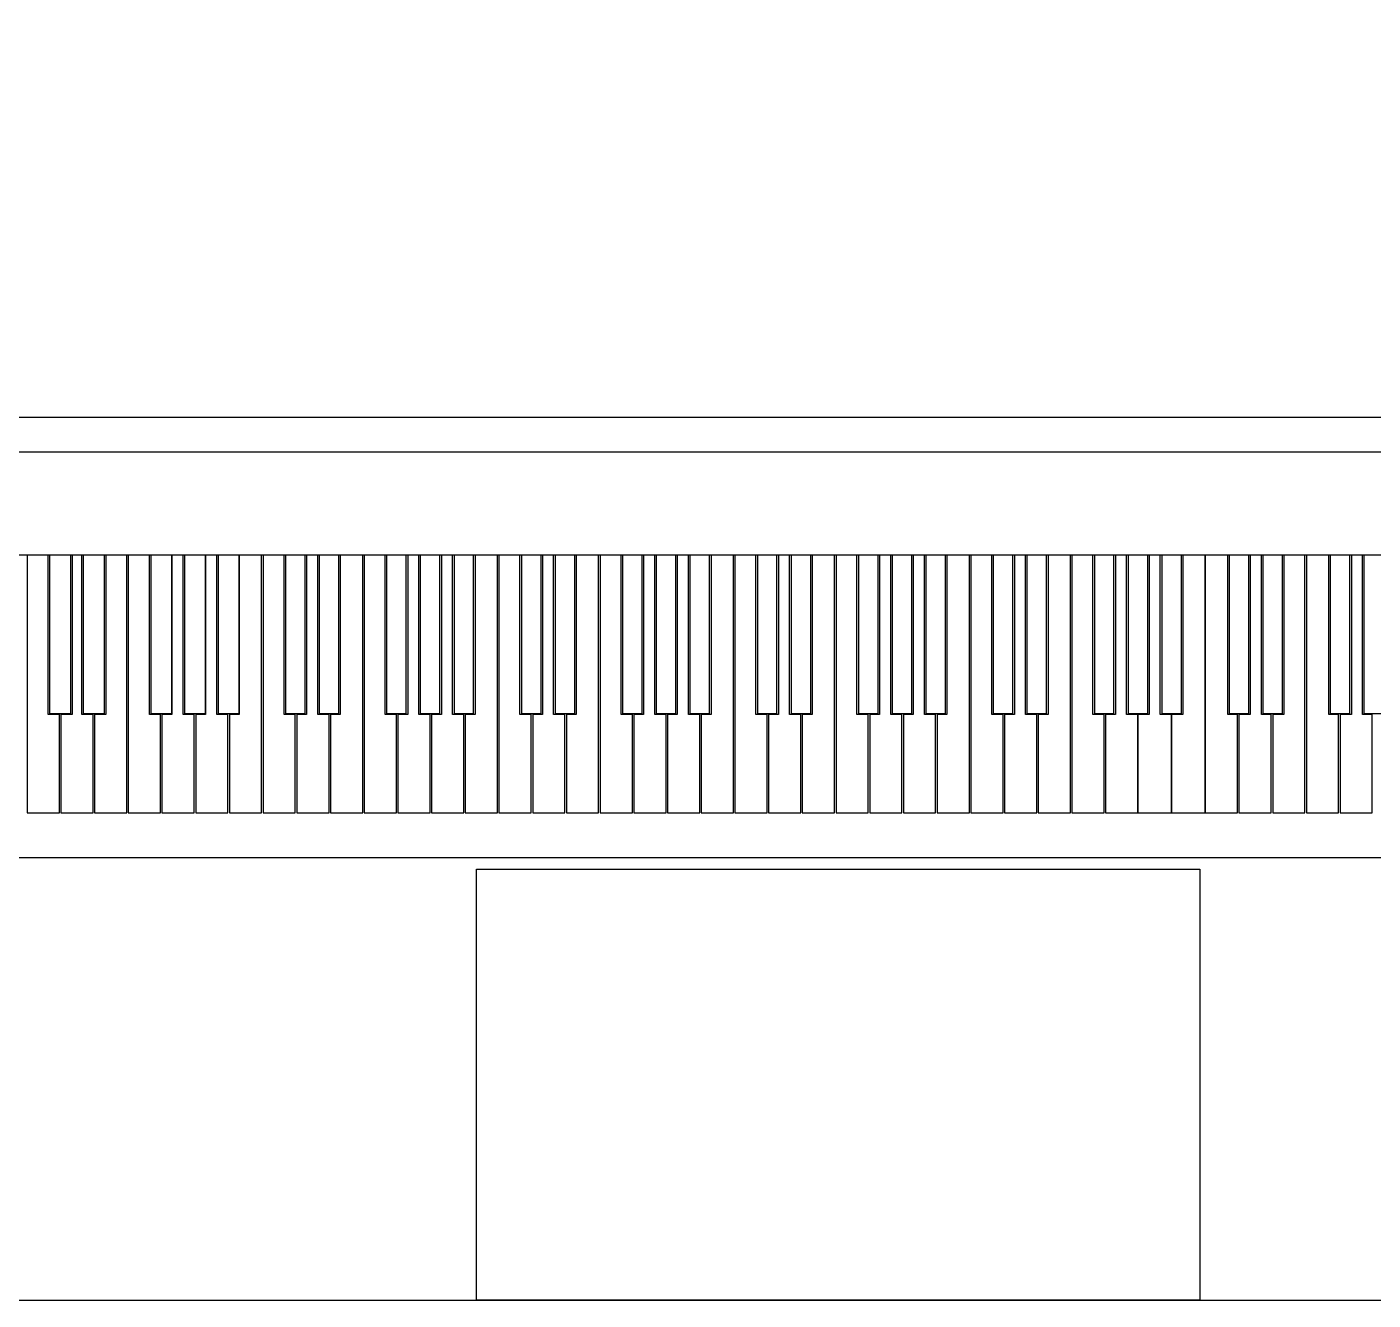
# Model space of a CAD drawing. Header units: millimetres. Extents: x -5841 to 140562, y 1006 to 102310.
# Drawn here: x 98995 to 100010, y 13304 to 14264 of the extents above; entities that cross this region are included whole.
import ezdxf

# ---------------------------------------------------------------- set-up
doc = ezdxf.new("R2010")
doc.units = ezdxf.units.MM
doc.header["$LTSCALE"] = 10
doc.layers.add('PDF18_F-2DFurniture-01', color=251, linetype='Continuous', true_color=0x545454)
doc.layers.add('PDF18_F-Furniture-01', color=11, linetype='Continuous', true_color=0xdd6e8a)

msp = doc.modelspace()

# ---------------------------------------------------------------- linework, layer by layer
at = {"layer": 'PDF18_F-2DFurniture-01', "lineweight": 25}
for points in [[(98854.8, 14293.3), (100354.4, 14293.3), (100354.4, 13943), (98854.8, 13943)], [(98867.5, 13969.4), (100343.9, 13969.4), (100343.9, 13637.1), (98867.5, 13637.1)], [(99334.2, 13628.6), (99879.3, 13628.6), (99879.3, 13303.7), (99334.2, 13303.7)]]:
    msp.add_lwpolyline(points, close=True, dxfattribs=at)
for points in [[(98910.9, 13865.7), (100294.1, 13865.7)], [(98995.6, 13865.7), (98995.6, 13671), (99019.9, 13671), (99019.9, 13745.1), (99011.5, 13745.1), (99011.5, 13865.7)], [(99012.5, 13865.7), (99012.5, 13746.1), (99028.4, 13746.1), (99028.4, 13865.7)], [(99029.4, 13865.7), (99029.4, 13745.1), (99021, 13745.1), (99021, 13671), (99045.3, 13671), (99045.3, 13745.1), (99036.9, 13745.1), (99036.9, 13865.7)], [(99037.9, 13865.7), (99037.9, 13746.1), (99053.8, 13746.1), (99053.8, 13865.7)], [(99054.8, 13865.7), (99054.8, 13745.1), (99046.4, 13745.1), (99046.4, 13671), (99070.7, 13671), (99070.7, 13865.7)], [(99071.8, 13865.7), (99071.8, 13671), (99096.1, 13671), (99096.1, 13745.1), (99087.7, 13745.1), (99087.7, 13865.7)], [(99088.7, 13865.7), (99088.7, 13746.1), (99104.6, 13746.1), (99104.6, 13865.7), (99104.6, 13745.1), (99097.2, 13745.1), (99097.2, 13671), (99121.5, 13671), (99121.5, 13745.1), (99113.1, 13745.1), (99113.1, 13865.7)], [(99114.1, 13865.7), (99114.1, 13746.1), (99130, 13746.1), (99130, 13865.7), (99130, 13745.1), (99122.6, 13745.1), (99122.6, 13671), (99146.9, 13671), (99146.9, 13745.1), (99138.5, 13745.1), (99138.5, 13865.7)], [(99139.5, 13865.7), (99139.5, 13746.1), (99155.4, 13746.1), (99155.4, 13865.7), (99155.4, 13745.1), (99148, 13745.1), (99148, 13671), (99172.3, 13671), (99172.3, 13865.7)], [(99173.4, 13865.7), (99173.4, 13671), (99197.7, 13671), (99197.7, 13745.1), (99189.3, 13745.1), (99189.3, 13865.7)], [(99190.3, 13865.7), (99190.3, 13746.1), (99205.1, 13746.1), (99205.1, 13865.7)], [(99206.2, 13865.7), (99206.2, 13745.1), (99198.8, 13745.1), (99198.8, 13671), (99223.1, 13671), (99223.1, 13745.1), (99214.7, 13745.1), (99214.7, 13865.7)], [(99215.7, 13865.7), (99215.7, 13746.1), (99230.5, 13746.1), (99230.5, 13865.7)], [(99231.6, 13865.7), (99231.6, 13745.1), (99224.2, 13745.1), (99224.2, 13671), (99248.5, 13671), (99248.5, 13865.7)], [(99249.6, 13865.7), (99249.6, 13671), (99273.9, 13671), (99273.9, 13745.1), (99265.5, 13745.1), (99265.5, 13865.7)], [(99266.5, 13865.7), (99266.5, 13746.1), (99281.3, 13746.1), (99281.3, 13865.7)], [(99282.4, 13865.7), (99282.4, 13745.1), (99275, 13745.1), (99275, 13671), (99299.3, 13671), (99299.3, 13745.1), (99290.9, 13745.1), (99290.9, 13865.7)], [(99291.9, 13865.7), (99291.9, 13746.1), (99306.7, 13746.1), (99306.7, 13865.7)], [(99307.8, 13865.7), (99307.8, 13745.1), (99300.4, 13745.1), (99300.4, 13671), (99324.7, 13671), (99324.7, 13745.1), (99316.2, 13745.1), (99316.2, 13865.7)], [(99317.3, 13865.7), (99317.3, 13746.1), (99332.1, 13746.1), (99332.1, 13865.7)], [(99333.2, 13865.7), (99333.2, 13745.1), (99325.8, 13745.1), (99325.8, 13671), (99350.1, 13671), (99350.1, 13865.7)], [(99351.2, 13865.7), (99351.2, 13671), (99375.5, 13671), (99375.5, 13745.1), (99367, 13745.1), (99367, 13865.7)], [(99368.1, 13865.7), (99368.1, 13746.1), (99382.9, 13746.1), (99382.9, 13865.7)], [(99384, 13865.7), (99384, 13745.1), (99376.6, 13745.1), (99376.6, 13671), (99400.9, 13671), (99400.9, 13745.1), (99392.4, 13745.1), (99392.4, 13865.7)], [(99393.5, 13865.7), (99393.5, 13746.1), (99408.3, 13746.1), (99408.3, 13865.7)], [(99409.4, 13865.7), (99409.4, 13745.1), (99402, 13745.1), (99402, 13671), (99426.3, 13671), (99426.3, 13865.7)], [(99427.4, 13865.7), (99427.4, 13671), (99451.7, 13671), (99451.7, 13745.1), (99443.2, 13745.1), (99443.2, 13865.7)], [(99444.3, 13865.7), (99444.3, 13746.1), (99459.1, 13746.1), (99459.1, 13865.7)], [(99460.2, 13865.7), (99460.2, 13745.1), (99452.8, 13745.1), (99452.8, 13671), (99477.1, 13671), (99477.1, 13745.1), (99468.6, 13745.1), (99468.6, 13865.7)], [(99469.7, 13865.7), (99469.7, 13746.1), (99484.5, 13746.1), (99484.5, 13865.7)], [(99485.6, 13865.7), (99485.6, 13745.1), (99478.2, 13745.1), (99478.2, 13671), (99502.5, 13671), (99502.5, 13745.1), (99494, 13745.1), (99494, 13865.7)], [(99495.1, 13865.7), (99495.1, 13746.1), (99509.9, 13746.1), (99509.9, 13865.7)], [(99511, 13865.7), (99511, 13745.1), (99503.6, 13745.1), (99503.6, 13671), (99527.9, 13671), (99527.9, 13865.7)], [(99529, 13865.7), (99529, 13671), (99553.3, 13671), (99553.3, 13745.1), (99544.8, 13745.1), (99544.8, 13865.7)], [(99545.9, 13865.7), (99545.9, 13746.1), (99560.7, 13746.1), (99560.7, 13865.7)], [(99561.8, 13865.7), (99561.8, 13745.1), (99554.4, 13745.1), (99554.4, 13671), (99578.7, 13671), (99578.7, 13745.1), (99570.2, 13745.1), (99570.2, 13865.7)], [(99571.3, 13865.7), (99571.3, 13746.1), (99586.1, 13746.1), (99586.1, 13865.7)], [(99587.2, 13865.7), (99587.2, 13745.1), (99579.8, 13745.1), (99579.8, 13671), (99604.1, 13671), (99604.1, 13865.7)], [(99605.2, 13865.7), (99605.2, 13671), (99629.5, 13671), (99629.5, 13745.1), (99621, 13745.1), (99621, 13865.7)], [(99622.1, 13865.7), (99622.1, 13746.1), (99636.9, 13746.1), (99636.9, 13865.7)], [(99638, 13865.7), (99638, 13745.1), (99630.6, 13745.1), (99630.6, 13671), (99654.9, 13671), (99654.9, 13745.1), (99646.4, 13745.1), (99646.4, 13865.7)], [(99647.5, 13865.7), (99647.5, 13746.1), (99662.3, 13746.1), (99662.3, 13865.7)], [(99663.4, 13865.7), (99663.4, 13745.1), (99656, 13745.1), (99656, 13671), (99680.3, 13671), (99680.3, 13745.1), (99671.8, 13745.1), (99671.8, 13865.7)], [(99672.9, 13865.7), (99672.9, 13746.1), (99687.7, 13746.1), (99687.7, 13865.7)], [(99688.8, 13865.7), (99688.8, 13745.1), (99681.4, 13745.1), (99681.4, 13671), (99705.7, 13671), (99705.7, 13865.7)], [(99706.8, 13865.7), (99706.8, 13671), (99731.1, 13671), (99731.1, 13745.1), (99722.6, 13745.1), (99722.6, 13865.7)], [(99723.7, 13865.7), (99723.7, 13746.1), (99738.5, 13746.1), (99738.5, 13865.7)], [(99739.6, 13865.7), (99739.6, 13745.1), (99732.2, 13745.1), (99732.2, 13671), (99756.5, 13671), (99756.5, 13745.1), (99748, 13745.1), (99748, 13865.7)], [(99749.1, 13865.7), (99749.1, 13746.1), (99763.9, 13746.1), (99763.9, 13865.7)], [(99765, 13865.7), (99765, 13745.1), (99757.6, 13745.1), (99757.6, 13671), (99781.9, 13671), (99781.9, 13865.7)], [(99783, 13865.7), (99783, 13671), (99807.3, 13671), (99807.3, 13745.1), (99798.8, 13745.1), (99798.8, 13865.7)], [(99799.9, 13865.7), (99799.9, 13746.1), (99814.7, 13746.1), (99814.7, 13865.7)], [(99815.8, 13865.7), (99815.8, 13745.1), (99808.4, 13745.1), (99808.4, 13671), (99832.7, 13671), (99832.7, 13745.1), (99824.2, 13745.1), (99824.2, 13865.7)], [(99825.3, 13865.7), (99825.3, 13746.1), (99840.1, 13746.1), (99840.1, 13865.7)], [(99841.2, 13865.7), (99841.2, 13745.1), (99832.7, 13745.1), (99832.7, 13671), (99858.1, 13671), (99858.1, 13745.1), (99849.6, 13745.1), (99849.6, 13865.7)], [(99850.7, 13865.7), (99850.7, 13746.1), (99865.5, 13746.1), (99865.5, 13865.7)], [(99866.6, 13865.7), (99866.6, 13745.1), (99858.1, 13745.1), (99858.1, 13671), (99883.5, 13671), (99883.5, 13865.7), (99883.5, 13671), (99907.8, 13671), (99907.8, 13745.1), (99900.4, 13745.1), (99900.4, 13865.7)], [(99901.5, 13865.7), (99901.5, 13746.1), (99916.3, 13746.1), (99916.3, 13865.7)], [(99917.4, 13865.7), (99917.4, 13745.1), (99908.9, 13745.1), (99908.9, 13671), (99933.2, 13671), (99933.2, 13745.1), (99925.8, 13745.1), (99925.8, 13865.7)], [(99926.9, 13865.7), (99926.9, 13746.1), (99941.7, 13746.1), (99941.7, 13865.7)], [(99942.8, 13865.7), (99942.8, 13745.1), (99934.3, 13745.1), (99934.3, 13671), (99958.6, 13671), (99958.6, 13865.7)], [(99959.7, 13865.7), (99959.7, 13671), (99984, 13671), (99984, 13745.1), (99976.6, 13745.1), (99976.6, 13865.7)], [(99977.7, 13865.7), (99977.7, 13746.1), (99992.5, 13746.1), (99992.5, 13865.7)], [(99993.6, 13865.7), (99993.6, 13745.1), (99985.1, 13745.1), (99985.1, 13671), (100009.4, 13671), (100009.4, 13745.1), (100002, 13745.1), (100002, 13865.7)], [(100003.1, 13865.7), (100003.1, 13746.1), (100017.9, 13746.1), (100017.9, 13865.7)]]:
    msp.add_lwpolyline(points, dxfattribs=at)
at = {"layer": 'PDF18_F-Furniture-01', "lineweight": 25}
msp.add_lwpolyline([(98854.8, 13303.7), (100354.4, 13303.7), (100354.4, 14293.3), (98854.8, 14293.3)], close=True, dxfattribs=at)

doc.saveas('drawing.dxf')
